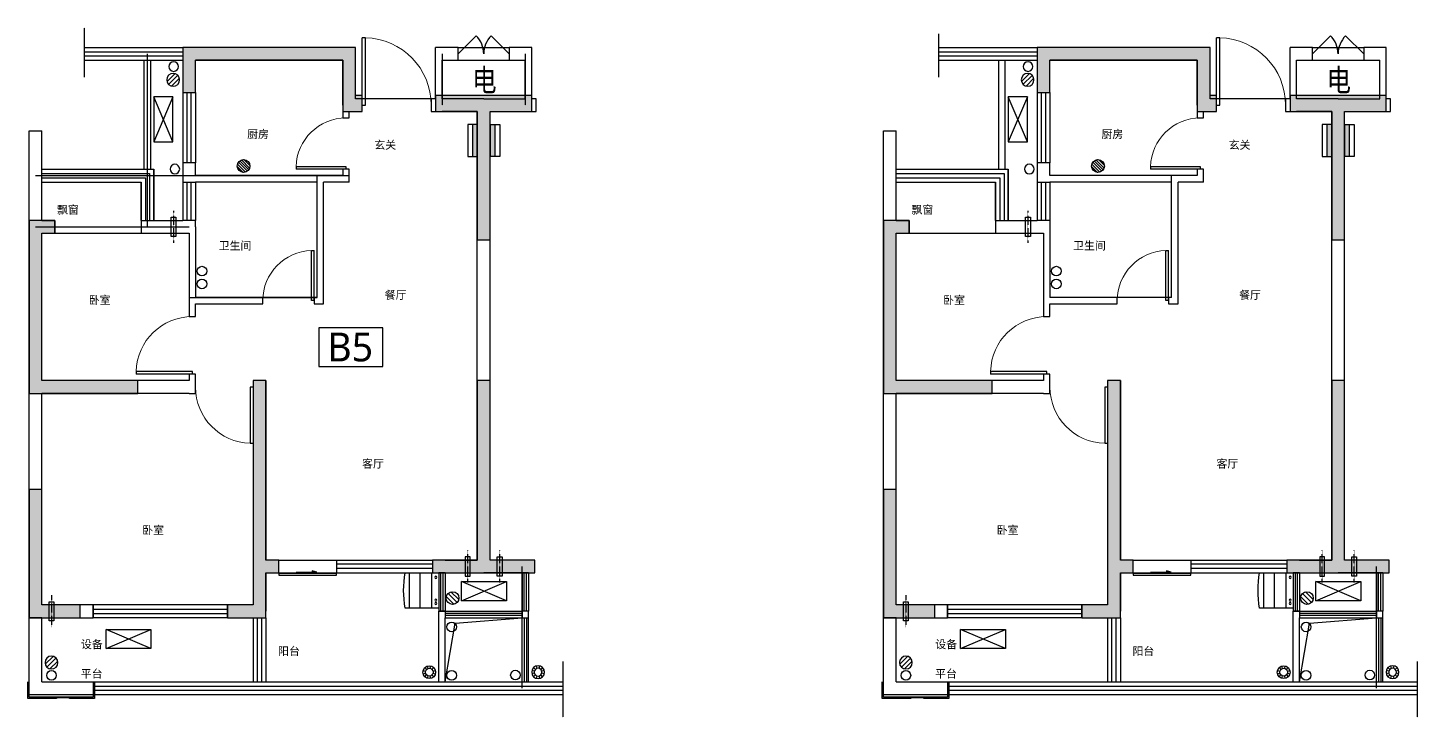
# Model space of a CAD drawing. Extents: x 3479 to 4537415, y 306 to 366510.
# Drawn here: x 4408867 to 4430567, y 270493 to 281253 of the extents above; entities that cross this region are included whole.
import ezdxf

# ---------------------------------------------------------------- set-up
doc = ezdxf.new("R2010")
doc.units = 0
doc.header["$LTSCALE"] = 10
doc.header["$MEASUREMENT"] = 0
for name, pattern in [('CONTINOUS', [0]), ('DASH', [0.35, 0.25, -0.1]), ('DOTE', [2.42, 2, -0.2, 0.02, -0.2])]:
    doc.linetypes.add(name, pattern=pattern)
doc.layers.get('Defpoints').update_dxf_attribs({"color": 49, "linetype": 'DASH'})
for name, color, linetype in [('2外包线', 46, 'Continuous'), ('A-OTHER', 136, 'Continuous'), ('COLUMN', 11, 'Continuous'), ('DECORATION_厨房管', 173, 'Continuous'), ('DECORATION_地漏', 202, 'Continuous'), ('DETAIL_栏杆', 42, 'Continuous'), ('DETAIL_立管', 143, 'Continuous'), ('DETAIL_配电柜', 150, 'Continuous'), ('DETAL_空调', 153, 'CONTINOUS'), ('DOTE', 18, 'DOTE'), ('LINE', 137, 'Continuous'), ('LVTRY', 6, 'Continuous'), ('P-TEXT', 15, 'Continuous'), ('P-WALL', 5, 'Continuous'), ('P-WINDOWS', 134, 'Continuous'), ('PUB_DIM', 3, 'Continuous'), ('PUB_HATCH', 8, 'Continuous'), ('PUB_TEXT', 7, 'Continuous'), ('PUB_户型编号', 20, 'Continuous'), ('WALL', 2, 'Continuous'), ('WINDOW', 143, 'Continuous'), ('WP_P_LG', 2, 'Continuous'), ('WP_Y_LG', 6, 'Continuous')]:
    doc.layers.add(name, color=color, linetype=linetype)
doc.styles.add('HZ', font='Tssdeng.shx', dxfattribs={"width": 0.7, "bigfont": 'tssdchn.shx'})
doc.styles.get("Standard").update_dxf_attribs({"font": 'gbenor.shx', "bigfont": 'gbcbig.shx'})
doc.styles.add('WRYH', font='')
doc.styles.add('功能名称', font='', dxfattribs={"width": 0.7})
doc.styles.get('WRYH').set_extended_font_data('Microsoft YaHei')
doc.styles.get('功能名称').set_extended_font_data('SimSun')

# ---------------------------------------------------------------- blocks, each defined once
blk = doc.blocks.new('A$C7A796BF3')
for p, q in [((200, 0), (200, -300)), ((900, 0), (200, 0)), ((200, 0), (900, -300)), ((900, 0), (200, -300)), ((900, -300), (900, 0)), ((200, -300), (900, -300))]:
    blk.add_line(p, q)
blk = doc.blocks.new('A$C0DF322C5')
at = {"layer": 'LVTRY'}
for p, q in [((526, 550), (0, 550)), ((0, 550), (0, 0)), ((114, 550), (114, 0)), ((296, 550), (296, 0)), ((464, 550), (464, 0)), ((0, 0), (526, 0))]:
    blk.add_line(p, q, dxfattribs=at)
for centre in [(47, 480), (47, 125), (47, 72)]:
    blk.add_circle(centre, 16.3, dxfattribs=at)
blk.add_arc((-1057, 275), 1607, 350.1486, 9.8514, dxfattribs=at)
blk = doc.blocks.new('空调-02')
at = {"layer": 'DETAL_空调', "linetype": 'DASH', "ltscale": 0.5}
blk.add_line((0, -400), (0, 100), dxfattribs=at)
at = {"layer": 'DETAL_空调'}
blk.add_lwpolyline([(-37.5, -300), (37.5, -300), (37.5, 0), (-37.5, 0)], close=True, dxfattribs=at)
blk = doc.blocks.new('$PS001_0')
for p, q in [((-0.48, -0.12), (0.12, 0.48)), ((-0.35, -0.35), (0.35, 0.35)), ((-0.12, -0.49), (0.49, 0.12))]:
    blk.add_line(p, q)
blk.add_circle((0, 0), 0.5)
at = {"style": 'HZ', "width": 0.7, "flags": 1}
for tag in ['UNIT', 'WHAT', 'SPEC']:
    blk.add_attdef(tag, (0, 0), '', height=0.001, dxfattribs=at)
blk = doc.blocks.new('$LIGUAN')
at = {"color": 0, "linetype": 'Continuous'}
blk.add_circle((0, 0), 0.5, dxfattribs=at)
at = {"color": 0, "flags": 1}
for tag in ['THICK', 'BG_D', 'BG_T']:
    blk.add_attdef(tag, (0, 0), '', height=0.0001, dxfattribs=at)
blk = doc.blocks.new('地漏-03')
at = {"layer": 'LVTRY'}
for p, q in [((-97, 26), (-58, 16)), ((-71, 71), (-42, 42)), ((-16, 58), (-26, 97)), ((16, 58), (26, 97)), ((42, 42), (71, 71)), ((58, 16), (97, 26)), ((-97, -26), (-58, -16)), ((-71, -71), (-42, -42)), ((-26, -97), (-16, -58)), ((26, -97), (16, -58)), ((42, -42), (71, -71)), ((58, -16), (97, -26))]:
    blk.add_line(p, q, dxfattribs=at)
for radius in [100, 60]:
    blk.add_circle((0, 0), radius, dxfattribs=at)
blk = doc.blocks.new('配电箱-01')
at = {"layer": 'DETAIL_配电柜'}
h = blk.add_hatch(color=256, dxfattribs=at)
h.dxf.hatch_style = 1
h.paths.add_polyline_path([(500, -150), (500, -75), (0, -75), (0, -150)])
for p, q in [((0, 0), (0, -150)), ((500, 0), (0, 0)), ((500, -150), (500, 0)), ((500, -75), (0, -75)), ((0, -150), (500, -150)), ((500, -150), (0, -150))]:
    blk.add_line(p, q, dxfattribs=at)
blk = doc.blocks.new('$DorLib2D$00000001')
for p, q in [((0.45, 0.975), (0.5, 0.975)), ((0.45, 0), (0.45, 0.975)), ((0.5, 0), (0.5, 0.975)), ((0.5, 0), (0.45, 0))]:
    blk.add_line(p, q)
at = {"lineweight": 13}
blk.add_arc((0.475, 0), 0.975, 91.4693, 180, dxfattribs=at)
blk = doc.blocks.new('$DorLib2D$00000116')
at = {"color": 0}
for p, q in [((-0.5, 0), (-0.146, 0.354)), ((0.5, 0), (0.146, 0.354))]:
    blk.add_line(p, q, dxfattribs=at)
for centre, start, end in [((-0.5, 0), 0, 45), ((0.5, 0), 135, 180)]:
    blk.add_arc(centre, 0.5, start, end, dxfattribs=at)
blk = doc.blocks.new('$WINLIB2D$00000001')
at = {"color": 0}
for points in [[(-0.5, 0.5), (-0.5, -0.5)], [(-0.5, 0.5), (0.5, 0.5)], [(0.5, -0.5), (0.5, 0.5)], [(0.5, 0.167), (-0.5, 0.167)], [(0.5, -0.167), (-0.5, -0.167)], [(-0.5, -0.5), (0.5, -0.5)]]:
    blk.add_lwpolyline(points, dxfattribs=at)
blk = doc.blocks.new('$TCHSYS$WIN2D')
for p, q in [((-0.5, 0.5), (0.5, 0.5)), ((-0.5, 0.5), (-0.5, -0.5)), ((0.5, 0.5), (0.5, -0.5)), ((0.5, 0.167), (-0.5, 0.167)), ((0.5, -0.167), (-0.5, -0.167)), ((-0.5, -0.5), (0.5, -0.5))]:
    blk.add_line(p, q)
blk = doc.blocks.new('$DorLib2D$00000129')
at = {"color": 0, "linetype": 'Continuous'}
for p, q in [((-0.5, 0.545), (-0.5, 0.687)), ((-0.5, 0.687), (0.5, 0.687)), ((0.5, 0.545), (-0.5, 0.545)), ((-0.5, 0.5), (-0.5, 0.545)), ((0.5, 0.687), (0.5, 0.545)), ((0.5, 0.5), (0.5, 0.545)), ((-0.2, 0.437), (0.158, 0.437)), ((0.08, 0.341), (0.08, 0.437)), ((0.158, 0.437), (0.08, 0.341))]:
    blk.add_line(p, q, dxfattribs=at)

msp = doc.modelspace()

# ---------------------------------------------------------------- hatches: boundary and pattern name
at = {"layer": 'PUB_HATCH'}
for points in [[(4413787.5, 280745.7), (4413787.5, 279945.7), (4414087.5, 279945.7), (4414087.5, 280195.7), (4413987.5, 280195.7), (4413987.5, 280945.7), (4411287.5, 280945.7), (4411287.5, 280245.7), (4411487.5, 280245.7), (4411487.5, 280745.7)], [(4427131, 280745.7), (4427131, 279945.7), (4427431, 279945.7), (4427431, 280195.7), (4427331, 280195.7), (4427331, 280945.7), (4424631, 280945.7), (4424631, 280245.7), (4424831, 280245.7), (4424831, 280745.7)], [(4416087.5, 279945.7), (4416737.5, 279945.7), (4416737.5, 280195.7), (4415237.5, 280195.7), (4415237.5, 279945.7), (4415887.5, 279945.7), (4415887.5, 277945.7), (4416087.5, 277945.7)], [(4429431, 279945.7), (4430081, 279945.7), (4430081, 280195.7), (4428581, 280195.7), (4428581, 279945.7), (4429231, 279945.7), (4429231, 277945.7), (4429431, 277945.7)], [(4409087.5, 278045.7), (4409287.5, 278045.7), (4409287.5, 278245.7), (4408887.5, 278245.7), (4408887.5, 275545.7), (4410587.5, 275545.7), (4410587.5, 275745.7), (4409087.5, 275745.7)], [(4422431, 278045.7), (4422631, 278045.7), (4422631, 278245.7), (4422231, 278245.7), (4422231, 275545.7), (4423931, 275545.7), (4423931, 275745.7), (4422431, 275745.7)], [(4412587.5, 272745.7), (4412787.5, 272745.7), (4412787.5, 272945.7), (4412587.5, 272945.7), (4412587.5, 275745.7), (4412387.5, 275745.7), (4412387.5, 272245.7), (4411987.5, 272245.7), (4411987.5, 272045.7), (4412587.5, 272045.7)], [(4416087.5, 272945.7), (4416087.5, 275745.7), (4415887.5, 275745.7), (4415887.5, 272945.7), (4415187.5, 272945.7), (4415187.5, 272745.7), (4416787.5, 272745.7), (4416787.5, 272945.7)], [(4425931, 272745.7), (4426131, 272745.7), (4426131, 272945.7), (4425931, 272945.7), (4425931, 275745.7), (4425731, 275745.7), (4425731, 272245.7), (4425331, 272245.7), (4425331, 272045.7), (4425931, 272045.7)], [(4429431, 272945.7), (4429431, 275745.7), (4429231, 275745.7), (4429231, 272945.7), (4428531, 272945.7), (4428531, 272745.7), (4430131, 272745.7), (4430131, 272945.7)], [(4409087.5, 274045.7), (4408887.5, 274045.7), (4408887.5, 272045.7), (4409687.5, 272045.7), (4409687.5, 272245.7), (4409087.5, 272245.7)], [(4422431, 274045.7), (4422231, 274045.7), (4422231, 272045.7), (4423031, 272045.7), (4423031, 272245.7), (4422431, 272245.7)]]:
    msp.add_hatch(color=256, dxfattribs=at).paths.add_polyline_path(points)

# ---------------------------------------------------------------- linework, layer by layer
at = {"color": 0}
for p, q in [((4409087.5, 272045.7), (4408887.5, 272045.7)), ((4422431, 272045.7), (4422231, 272045.7))]:
    msp.add_line(p, q, dxfattribs=at)
at = {"layer": '2外包线'}
for points in [[(4409907.5, 271045.7), (4409907.5, 270785.7), (4409517.5, 270785.7), (4409517.5, 270795.7), (4409317.5, 270795.7), (4409317.5, 270785.7), (4408867.5, 270785.7), (4408867.5, 271045.7)], [(4423251, 271045.7), (4423251, 270785.7), (4422861, 270785.7), (4422861, 270795.7), (4422661, 270795.7), (4422661, 270785.7), (4422211, 270785.7), (4422211, 271045.7)], [(4409887.5, 270845.7), (4409887.5, 270805.7), (4408887.5, 270805.7), (4408887.5, 270845.7)], [(4423231, 270845.7), (4423231, 270805.7), (4422231, 270805.7), (4422231, 270845.7)]]:
    msp.add_lwpolyline(points, dxfattribs=at)
at = {"layer": 'COLUMN'}
for p, q in [((4413987.5, 280945.7), (4411287.5, 280945.7)), ((4411287.5, 280945.7), (4411287.5, 280245.7)), ((4413987.5, 280195.7), (4413987.5, 280945.7)), ((4427331, 280945.7), (4424631, 280945.7)), ((4424631, 280945.7), (4424631, 280245.7)), ((4427331, 280195.7), (4427331, 280945.7)), ((4411487.5, 280245.7), (4411487.5, 280745.7)), ((4411487.5, 280745.7), (4413787.5, 280745.7)), ((4413787.5, 280745.7), (4413787.5, 279945.7)), ((4424831, 280245.7), (4424831, 280745.7)), ((4424831, 280745.7), (4427131, 280745.7)), ((4427131, 280745.7), (4427131, 279945.7)), ((4411287.5, 280245.7), (4411487.5, 280245.7)), ((4414087.5, 280195.7), (4413987.5, 280195.7)), ((4414087.5, 279945.7), (4414087.5, 280195.7)), ((4416737.5, 280195.7), (4415237.5, 280195.7)), ((4415237.5, 280195.7), (4415237.5, 279945.7)), ((4416737.5, 279945.7), (4416737.5, 280195.7)), ((4424631, 280245.7), (4424831, 280245.7)), ((4427431, 280195.7), (4427331, 280195.7)), ((4427431, 279945.7), (4427431, 280195.7)), ((4430081, 280195.7), (4428581, 280195.7)), ((4428581, 280195.7), (4428581, 279945.7)), ((4430081, 279945.7), (4430081, 280195.7)), ((4413787.5, 279945.7), (4414087.5, 279945.7)), ((4415237.5, 279945.7), (4415887.5, 279945.7)), ((4415887.5, 279945.7), (4415887.5, 277945.7)), ((4416087.5, 279945.7), (4416737.5, 279945.7)), ((4416087.5, 277945.7), (4416087.5, 279945.7)), ((4427131, 279945.7), (4427431, 279945.7)), ((4428581, 279945.7), (4429231, 279945.7)), ((4429231, 279945.7), (4429231, 277945.7)), ((4429431, 279945.7), (4430081, 279945.7)), ((4429431, 277945.7), (4429431, 279945.7)), ((4409287.5, 278245.7), (4408887.5, 278245.7)), ((4408887.5, 278245.7), (4408887.5, 275545.7)), ((4409287.5, 278045.7), (4409287.5, 278245.7)), ((4422631, 278245.7), (4422231, 278245.7)), ((4422231, 278245.7), (4422231, 275545.7)), ((4422631, 278045.7), (4422631, 278245.7)), ((4409087.5, 278045.7), (4409287.5, 278045.7)), ((4409087.5, 275745.7), (4409087.5, 278045.7)), ((4422431, 278045.7), (4422631, 278045.7)), ((4422431, 275745.7), (4422431, 278045.7)), ((4415887.5, 277945.7), (4416087.5, 277945.7)), ((4429231, 277945.7), (4429431, 277945.7)), ((4410587.5, 275745.7), (4409087.5, 275745.7)), ((4410587.5, 275545.7), (4410587.5, 275745.7)), ((4412587.5, 275745.7), (4412387.5, 275745.7)), ((4412387.5, 275745.7), (4412387.5, 272245.7)), ((4412587.5, 272945.7), (4412587.5, 275745.7)), ((4416087.5, 275745.7), (4415887.5, 275745.7)), ((4415887.5, 275745.7), (4415887.5, 272945.7)), ((4416087.5, 272945.7), (4416087.5, 275745.7)), ((4423931, 275745.7), (4422431, 275745.7)), ((4423931, 275545.7), (4423931, 275745.7)), ((4425931, 275745.7), (4425731, 275745.7)), ((4425731, 275745.7), (4425731, 272245.7)), ((4425931, 272945.7), (4425931, 275745.7)), ((4429431, 275745.7), (4429231, 275745.7)), ((4429231, 275745.7), (4429231, 272945.7)), ((4429431, 272945.7), (4429431, 275745.7)), ((4408887.5, 275545.7), (4410587.5, 275545.7)), ((4422231, 275545.7), (4423931, 275545.7)), ((4409087.5, 274045.7), (4408887.5, 274045.7)), ((4408887.5, 274045.7), (4408887.5, 272045.7)), ((4409087.5, 272245.7), (4409087.5, 274045.7)), ((4422431, 274045.7), (4422231, 274045.7)), ((4422231, 274045.7), (4422231, 272045.7)), ((4422431, 272245.7), (4422431, 274045.7)), ((4412787.5, 272945.7), (4412587.5, 272945.7)), ((4412787.5, 272745.7), (4412787.5, 272945.7)), ((4415887.5, 272945.7), (4415187.5, 272945.7)), ((4415187.5, 272945.7), (4415187.5, 272745.7)), ((4416787.5, 272945.7), (4416087.5, 272945.7)), ((4416787.5, 272745.7), (4416787.5, 272945.7)), ((4426131, 272945.7), (4425931, 272945.7)), ((4426131, 272745.7), (4426131, 272945.7)), ((4429231, 272945.7), (4428531, 272945.7)), ((4428531, 272945.7), (4428531, 272745.7)), ((4430131, 272945.7), (4429431, 272945.7)), ((4430131, 272745.7), (4430131, 272945.7)), ((4412587.5, 272745.7), (4412787.5, 272745.7)), ((4412587.5, 272045.7), (4412587.5, 272745.7)), ((4415187.5, 272745.7), (4416787.5, 272745.7)), ((4425931, 272745.7), (4426131, 272745.7)), ((4425931, 272045.7), (4425931, 272745.7)), ((4428531, 272745.7), (4430131, 272745.7)), ((4409687.5, 272245.7), (4409087.5, 272245.7)), ((4409687.5, 272045.7), (4409687.5, 272245.7)), ((4412387.5, 272245.7), (4411987.5, 272245.7)), ((4411987.5, 272245.7), (4411987.5, 272045.7)), ((4423031, 272245.7), (4422431, 272245.7)), ((4423031, 272045.7), (4423031, 272245.7)), ((4425731, 272245.7), (4425331, 272245.7)), ((4425331, 272245.7), (4425331, 272045.7)), ((4408887.5, 272045.7), (4409687.5, 272045.7)), ((4411987.5, 272045.7), (4412587.5, 272045.7)), ((4422231, 272045.7), (4423031, 272045.7)), ((4425331, 272045.7), (4425931, 272045.7))]:
    msp.add_line(p, q, dxfattribs=at)
at = {"layer": 'DECORATION_地漏'}
for p, q in [((4412231.2, 278995.9), (4412137.7, 279089.5)), ((4412268.8, 279000.8), (4412142.5, 279127.1)), ((4412296.8, 279015.2), (4412157, 279155)), ((4412318, 279036.4), (4412178.2, 279176.2)), ((4412332.5, 279064.4), (4412206.2, 279190.7)), ((4412337.3, 279102), (4412243.8, 279195.5)), ((4425574.7, 278995.9), (4425481.2, 279089.5)), ((4425612.3, 279000.8), (4425486, 279127.1)), ((4425640.3, 279015.2), (4425500.5, 279155)), ((4425661.5, 279036.4), (4425521.7, 279176.2)), ((4425676, 279064.4), (4425549.7, 279190.7)), ((4425680.8, 279102), (4425587.3, 279195.5))]:
    msp.add_line(p, q, dxfattribs=at)
for centre in [(4412237.5, 279095.7), (4425581, 279095.7)]:
    msp.add_circle(centre, 100, dxfattribs=at)
at = {"layer": 'Defpoints'}
for p, q in [((4409752.9, 280483.8), (4409752.9, 281253.1)), ((4423096.4, 280483.8), (4423096.4, 281157.6)), ((4417223.3, 271360.1), (4417223.3, 270493)), ((4430566.8, 271360.1), (4430566.8, 270493))]:
    msp.add_line(p, q, dxfattribs=at)
at = {"layer": 'DETAIL_栏杆'}
for p, q in [((4409752.9, 280875.7), (4411287.5, 280875.7)), ((4409752.9, 280815.7), (4411287.5, 280815.7)), ((4423096.4, 280875.7), (4424631, 280875.7)), ((4423096.4, 280815.7), (4424631, 280815.7)), ((4416620.8, 272045.7), (4416620.8, 271045.7)), ((4416654.2, 272045.7), (4416654.2, 271045.7)), ((4429964.3, 272045.7), (4429964.3, 271045.7)), ((4429997.7, 272045.7), (4429997.7, 271045.7)), ((4409887.5, 270975.7), (4417223.3, 270975.7)), ((4409887.5, 270915.7), (4417223.3, 270915.7)), ((4423231, 270975.7), (4430566.8, 270975.7)), ((4423231, 270915.7), (4430566.8, 270915.7))]:
    msp.add_line(p, q, dxfattribs=at)
at = {"layer": 'DOTE'}
for p, q in [((4410737.5, 278145.7), (4410737.5, 280845.7)), ((4415337.5, 280845.7), (4415337.5, 280045.7)), ((4416637.5, 280845.7), (4416637.5, 280045.7)), ((4408987.5, 278945.7), (4413887.5, 278945.7)), ((4413387.5, 277045.7), (4413387.5, 278945.7)), ((4426731, 277045.7), (4426731, 278945.7)), ((4408987.5, 278145.7), (4411387.5, 278145.7)), ((4411387.5, 277045.7), (4413387.5, 277045.7)), ((4416587.5, 270945.7), (4416587.5, 272845.7)), ((4429931, 270945.7), (4429931, 272845.7))]:
    msp.add_line(p, q, dxfattribs=at)
at = {"layer": 'LINE'}
for p, q in [((4409752.9, 280945.7), (4411287.5, 280945.7)), ((4423096.4, 280945.7), (4424631, 280945.7)), ((4409752.9, 280745.7), (4411287.5, 280745.7)), ((4410687.5, 279045.7), (4410687.5, 280745.7)), ((4410787.5, 279045.7), (4410787.5, 280745.7)), ((4423096.4, 280745.7), (4424631, 280745.7)), ((4424031, 279045.7), (4424031, 280745.7)), ((4424131, 279045.7), (4424131, 280745.7)), ((4409287.5, 278045.7), (4410537.5, 278045.7)), ((4409287.5, 278045.7), (4410637.5, 278045.7)), ((4422631, 278045.7), (4423981, 278045.7)), ((4416587.5, 271045.7), (4416587.5, 272045.7)), ((4416687.5, 271045.7), (4416687.5, 272045.7)), ((4429931, 271045.7), (4429931, 272045.7)), ((4430031, 271045.7), (4430031, 272045.7)), ((4409887.5, 271045.7), (4417223.3, 271045.7)), ((4423231, 271045.7), (4430566.8, 271045.7)), ((4409887.5, 270845.7), (4417223.3, 270845.7)), ((4423231, 270845.7), (4430566.8, 270845.7))]:
    msp.add_line(p, q, dxfattribs=at)
at = {"layer": 'P-WALL'}
for p, q in [((4427331, 280945.7), (4424631, 280945.7)), ((4424631, 280945.7), (4424631, 280245.7)), ((4427331, 280145.7), (4427331, 280945.7)), ((4428581, 280145.7), (4428581, 280945.7)), ((4428931, 280945.7), (4428581, 280945.7)), ((4428931, 280745.7), (4428931, 280945.7)), ((4430081, 280945.7), (4429731, 280945.7)), ((4429731, 280945.7), (4429731, 280745.7)), ((4430081, 280145.7), (4430081, 280945.7)), ((4427131, 280745.7), (4424831, 280745.7)), ((4424831, 280245.7), (4424831, 280745.7)), ((4427131, 280045.7), (4427131, 280745.7)), ((4428681, 280145.7), (4428681, 280745.7)), ((4428681, 280745.7), (4428931, 280745.7)), ((4429731, 280745.7), (4429981, 280745.7)), ((4429981, 280145.7), (4429981, 280745.7)), ((4424631, 280245.7), (4424831, 280245.7)), ((4427431, 280145.7), (4427331, 280145.7)), ((4427431, 279945.7), (4427431, 280145.7)), ((4428581, 280145.7), (4428511, 280145.7)), ((4428511, 280145.7), (4428511, 279945.7)), ((4429331, 280145.7), (4428681, 280145.7)), ((4429331, 280145.7), (4429981, 280145.7)), ((4430151, 280145.7), (4430081, 280145.7)), ((4430151, 279945.7), (4430151, 280145.7)), ((4427131, 280045.7), (4427131, 279845.7)), ((4427231, 279845.7), (4427231, 279945.7)), ((4427231, 279945.7), (4427431, 279945.7)), ((4428511, 279945.7), (4428681, 279945.7)), ((4429231, 279945.7), (4428681, 279945.7)), ((4429231, 272945.7), (4429231, 279945.7)), ((4429431, 279945.7), (4429981, 279945.7)), ((4429431, 272945.7), (4429431, 279945.7)), ((4429981, 279945.7), (4430151, 279945.7)), ((4427131, 279845.7), (4427231, 279845.7)), ((4422231, 278945.7), (4422231, 279645.7)), ((4422231, 279645.7), (4422431, 279645.7)), ((4422431, 279045.7), (4422431, 279645.7)), ((4424831, 279145.7), (4424631, 279145.7)), ((4424631, 279145.7), (4424631, 278945.7)), ((4424831, 278945.7), (4424831, 279145.7)), ((4422231, 278145.7), (4422231, 278945.7)), ((4422431, 279045.7), (4424181, 279045.7)), ((4422431, 278245.7), (4422431, 278845.7)), ((4422431, 278845.7), (4423981, 278845.7)), ((4423981, 278245.7), (4423981, 278845.7)), ((4424181, 278245.7), (4424181, 279045.7)), ((4424631, 278945.7), (4424631, 278845.7)), ((4424631, 278845.7), (4424831, 278845.7)), ((4426731, 278945.7), (4424831, 278945.7)), ((4426731, 278845.7), (4424831, 278845.7)), ((4427131, 278945.7), (4426731, 278945.7)), ((4426731, 277045.7), (4426731, 278845.7)), ((4427231, 278845.7), (4426831, 278845.7)), ((4426831, 276945.7), (4426831, 278845.7)), ((4427231, 279045.7), (4427131, 279045.7)), ((4427131, 279045.7), (4427131, 278945.7)), ((4427231, 278845.7), (4427231, 279045.7)), ((4422431, 278245.7), (4422631, 278245.7)), ((4422631, 278245.7), (4422631, 278045.7)), ((4423981, 278245.7), (4423981, 278245.7)), ((4423981, 278245.7), (4423981, 278045.7)), ((4424181, 278245.7), (4424631, 278245.7)), ((4424831, 278245.7), (4424631, 278245.7)), ((4424831, 278245.7), (4424831, 277045.7)), ((4422231, 275645.7), (4422231, 278145.7)), ((4422431, 275745.7), (4422431, 278045.7)), ((4422431, 278045.7), (4422631, 278045.7)), ((4423981, 278045.7), (4424081, 278045.7)), ((4424081, 278045.7), (4424731, 278045.7)), ((4424731, 278045.7), (4424731, 277045.7)), ((4424731, 277045.7), (4424731, 276745.7)), ((4425881, 277045.7), (4424831, 277045.7)), ((4424831, 276745.7), (4424831, 276945.7)), ((4424831, 276945.7), (4425881, 276945.7)), ((4425881, 276945.7), (4425881, 277045.7)), ((4426731, 277045.7), (4426681, 277045.7)), ((4426681, 277045.7), (4426681, 276945.7)), ((4426681, 276945.7), (4426831, 276945.7)), ((4424731, 276745.7), (4424831, 276745.7)), ((4424831, 275845.7), (4424731, 275845.7)), ((4424731, 275845.7), (4424731, 275745.7)), ((4424831, 275745.7), (4424831, 275845.7)), ((4422231, 272145.7), (4422231, 275645.7)), ((4424731, 275745.7), (4422431, 275745.7)), ((4424831, 275545.7), (4424831, 275745.7)), ((4425931, 275745.7), (4425731, 275745.7)), ((4425731, 275745.7), (4425731, 275545.7)), ((4425931, 275745.7), (4425931, 272945.7)), ((4424731, 275545.7), (4422431, 275545.7)), ((4422431, 272245.7), (4422431, 275545.7)), ((4424731, 275545.7), (4424831, 275545.7)), ((4425731, 275545.7), (4425731, 272845.7)), ((4425731, 272845.7), (4425731, 272245.7)), ((4426131, 272945.7), (4425931, 272945.7)), ((4426131, 272745.7), (4426131, 272945.7)), ((4428731, 272945.7), (4428531, 272945.7)), ((4428531, 272945.7), (4428531, 272745.7)), ((4428731, 272945.7), (4429231, 272945.7)), ((4429931, 272945.7), (4429431, 272945.7)), ((4430131, 272945.7), (4429931, 272945.7)), ((4430131, 272745.7), (4430131, 272945.7)), ((4425931, 272745.7), (4425931, 272145.7)), ((4425931, 272745.7), (4426131, 272745.7)), ((4428531, 272745.7), (4428631, 272745.7)), ((4428731, 272745.7), (4428631, 272745.7)), ((4428731, 272745.7), (4429331, 272745.7)), ((4429931, 272745.7), (4429331, 272745.7)), ((4430031, 272745.7), (4429931, 272745.7)), ((4430031, 272745.7), (4430131, 272745.7)), ((4422231, 270845.7), (4422231, 272145.7)), ((4423231, 272245.7), (4422431, 272245.7)), ((4423231, 272045.7), (4423231, 272245.7)), ((4425731, 272245.7), (4425331, 272245.7)), ((4425331, 272245.7), (4425331, 272045.7)), ((4425931, 272045.7), (4425931, 272145.7)), ((4428631, 271045.7), (4428631, 272145.7)), ((4428731, 272145.7), (4428631, 272145.7)), ((4428731, 272145.7), (4428731, 272045.7)), ((4429931, 272145.7), (4429931, 272045.7)), ((4430031, 272145.7), (4429931, 272145.7)), ((4430031, 272045.7), (4430031, 272145.7)), ((4422431, 272045.7), (4423231, 272045.7)), ((4422431, 271045.7), (4422431, 272045.7)), ((4425331, 272045.7), (4425731, 272045.7)), ((4425731, 272045.7), (4425931, 272045.7)), ((4428731, 271045.7), (4428731, 272045.7)), ((4429931, 272045.7), (4429931, 272045.7)), ((4429931, 272045.7), (4430031, 272045.7)), ((4422431, 271045.7), (4423231, 271045.7)), ((4423231, 271045.7), (4423231, 270845.7)), ((4425731, 271045.7), (4425931, 271045.7)), ((4428631, 271045.7), (4428731, 271045.7)), ((4422231, 270845.7), (4423231, 270845.7))]:
    msp.add_line(p, q, dxfattribs=at)
at = {"layer": 'P-WINDOWS', "ltscale": 2}
for p, q in [((4422431, 278845.7), (4422431, 279045.7)), ((4423981, 278245.7), (4424181, 278245.7)), ((4426131, 272945.7), (4427031, 272945.7)), ((4426131, 272745.7), (4427031, 272745.7))]:
    msp.add_line(p, q, dxfattribs=at)
for points in [[(4422431, 279045.7), (4424181, 279045.7), (4424181, 278245.7)], [(4422431, 278979.1), (4424114.3, 278979.1), (4424114.3, 278245.7)], [(4422431, 278912.4), (4424047.7, 278912.4), (4424047.7, 278245.7)], [(4422431, 278845.7), (4423981, 278845.7), (4423981, 278245.7)]]:
    msp.add_lwpolyline(points, dxfattribs=at)
at = {"layer": 'PUB_DIM'}
for points in [[(4415387.5, 271045.7), (4415541.2, 271962.9), (4416587.5, 272045.7)], [(4428731, 271045.7), (4428884.7, 271962.9), (4429931, 272045.7)]]:
    msp.add_lwpolyline(points, dxfattribs=at)
at = {"layer": 'PUB_户型编号'}
msp.add_lwpolyline([(4413413.8, 276567.7), (4413413.8, 275967.7), (4414413.8, 275967.7), (4414413.8, 276567.7)], close=True, dxfattribs=at)
at = {"layer": 'WALL'}
for p, q in [((4413987.5, 280945.7), (4411287.5, 280945.7)), ((4411287.5, 280945.7), (4411287.5, 280245.7)), ((4413987.5, 280145.7), (4413987.5, 280945.7)), ((4415237.5, 280145.7), (4415237.5, 280945.7)), ((4415587.5, 280945.7), (4415237.5, 280945.7)), ((4415587.5, 280745.7), (4415587.5, 280945.7)), ((4416737.5, 280945.7), (4416387.5, 280945.7)), ((4416387.5, 280945.7), (4416387.5, 280745.7)), ((4416737.5, 280145.7), (4416737.5, 280945.7)), ((4413787.5, 280745.7), (4411487.5, 280745.7)), ((4411487.5, 280245.7), (4411487.5, 280745.7)), ((4413787.5, 280045.7), (4413787.5, 280745.7)), ((4415337.5, 280145.7), (4415337.5, 280745.7)), ((4415337.5, 280745.7), (4415587.5, 280745.7)), ((4416387.5, 280745.7), (4416637.5, 280745.7)), ((4416637.5, 280145.7), (4416637.5, 280745.7)), ((4411287.5, 280245.7), (4411487.5, 280245.7)), ((4414087.5, 280145.7), (4413987.5, 280145.7)), ((4414087.5, 279945.7), (4414087.5, 280145.7)), ((4415237.5, 280145.7), (4415167.5, 280145.7)), ((4415167.5, 280145.7), (4415167.5, 279945.7)), ((4415987.5, 280145.7), (4415337.5, 280145.7)), ((4415987.5, 280145.7), (4416637.5, 280145.7)), ((4416807.5, 280145.7), (4416737.5, 280145.7)), ((4416807.5, 279945.7), (4416807.5, 280145.7)), ((4413787.5, 280045.7), (4413787.5, 279845.7)), ((4413887.5, 279845.7), (4413887.5, 279945.7)), ((4413887.5, 279945.7), (4414087.5, 279945.7)), ((4415167.5, 279945.7), (4415337.5, 279945.7)), ((4415887.5, 279945.7), (4415337.5, 279945.7)), ((4415887.5, 272945.7), (4415887.5, 279945.7)), ((4416087.5, 279945.7), (4416637.5, 279945.7)), ((4416087.5, 272945.7), (4416087.5, 279945.7)), ((4416637.5, 279945.7), (4416807.5, 279945.7)), ((4413787.5, 279845.7), (4413887.5, 279845.7)), ((4408887.5, 278945.7), (4408887.5, 279645.7)), ((4408887.5, 279645.7), (4409087.5, 279645.7)), ((4409087.5, 279045.7), (4409087.5, 279645.7)), ((4411487.5, 279145.7), (4411287.5, 279145.7)), ((4411287.5, 279145.7), (4411287.5, 278945.7)), ((4411487.5, 278945.7), (4411487.5, 279145.7)), ((4408887.5, 278145.7), (4408887.5, 278945.7)), ((4409087.5, 279045.7), (4410837.5, 279045.7)), ((4409087.5, 278245.7), (4409087.5, 278845.7)), ((4409087.5, 278845.7), (4410637.5, 278845.7)), ((4410637.5, 278245.7), (4410637.5, 278845.7)), ((4410837.5, 278245.7), (4410837.5, 279045.7)), ((4411287.5, 278945.7), (4411287.5, 278845.7)), ((4411287.5, 278845.7), (4411487.5, 278845.7)), ((4413387.5, 278945.7), (4411487.5, 278945.7)), ((4413387.5, 278845.7), (4411487.5, 278845.7)), ((4413787.5, 278945.7), (4413387.5, 278945.7)), ((4413387.5, 277045.7), (4413387.5, 278845.7)), ((4413887.5, 278845.7), (4413487.5, 278845.7)), ((4413487.5, 276945.7), (4413487.5, 278845.7)), ((4413887.5, 279045.7), (4413787.5, 279045.7)), ((4413787.5, 279045.7), (4413787.5, 278945.7)), ((4413887.5, 278845.7), (4413887.5, 279045.7)), ((4409087.5, 278245.7), (4409287.5, 278245.7)), ((4409287.5, 278245.7), (4409287.5, 278045.7)), ((4410637.5, 278245.7), (4410637.5, 278245.7)), ((4410637.5, 278245.7), (4410637.5, 278045.7)), ((4410837.5, 278245.7), (4411287.5, 278245.7)), ((4411487.5, 278245.7), (4411287.5, 278245.7)), ((4411487.5, 278145.7), (4411487.5, 278245.7)), ((4408887.5, 275645.7), (4408887.5, 278145.7)), ((4409087.5, 275745.7), (4409087.5, 278045.7)), ((4409087.5, 278045.7), (4409287.5, 278045.7)), ((4410637.5, 278045.7), (4410737.5, 278045.7)), ((4410737.5, 278045.7), (4411387.5, 278045.7)), ((4411387.5, 278045.7), (4411387.5, 277045.7)), ((4411487.5, 278145.7), (4411487.5, 277045.7)), ((4411387.5, 277045.7), (4411387.5, 276745.7)), ((4412537.5, 277045.7), (4411487.5, 277045.7)), ((4411487.5, 276745.7), (4411487.5, 276945.7)), ((4411487.5, 276945.7), (4412537.5, 276945.7)), ((4412537.5, 276945.7), (4412537.5, 277045.7)), ((4413387.5, 277045.7), (4413337.5, 277045.7)), ((4413337.5, 277045.7), (4413337.5, 276945.7)), ((4413337.5, 276945.7), (4413487.5, 276945.7)), ((4411387.5, 276745.7), (4411487.5, 276745.7)), ((4411487.5, 275845.7), (4411387.5, 275845.7)), ((4411387.5, 275845.7), (4411387.5, 275745.7)), ((4411487.5, 275745.7), (4411487.5, 275845.7)), ((4408887.5, 272145.7), (4408887.5, 275645.7)), ((4411387.5, 275745.7), (4409087.5, 275745.7)), ((4411487.5, 275545.7), (4411487.5, 275745.7)), ((4412587.5, 275745.7), (4412387.5, 275745.7)), ((4412387.5, 275745.7), (4412387.5, 275545.7)), ((4412587.5, 275745.7), (4412587.5, 272945.7)), ((4411387.5, 275545.7), (4409087.5, 275545.7)), ((4409087.5, 272245.7), (4409087.5, 275545.7)), ((4411387.5, 275545.7), (4411487.5, 275545.7)), ((4412387.5, 275545.7), (4412387.5, 272845.7)), ((4412387.5, 272845.7), (4412387.5, 272245.7)), ((4412787.5, 272945.7), (4412587.5, 272945.7)), ((4412787.5, 272745.7), (4412787.5, 272945.7)), ((4415387.5, 272945.7), (4415187.5, 272945.7)), ((4415187.5, 272945.7), (4415187.5, 272745.7)), ((4415387.5, 272945.7), (4415887.5, 272945.7)), ((4416587.5, 272945.7), (4416087.5, 272945.7)), ((4416787.5, 272945.7), (4416587.5, 272945.7)), ((4416787.5, 272745.7), (4416787.5, 272945.7)), ((4412587.5, 272745.7), (4412587.5, 272145.7)), ((4412587.5, 272745.7), (4412787.5, 272745.7)), ((4415187.5, 272745.7), (4415287.5, 272745.7)), ((4415387.5, 272745.7), (4415287.5, 272745.7)), ((4415387.5, 272745.7), (4415987.5, 272745.7)), ((4416587.5, 272745.7), (4415987.5, 272745.7)), ((4416687.5, 272745.7), (4416587.5, 272745.7)), ((4416687.5, 272745.7), (4416787.5, 272745.7)), ((4408887.5, 270845.7), (4408887.5, 272145.7)), ((4409887.5, 272245.7), (4409087.5, 272245.7)), ((4409887.5, 272045.7), (4409887.5, 272245.7)), ((4412387.5, 272245.7), (4411987.5, 272245.7)), ((4411987.5, 272245.7), (4411987.5, 272045.7)), ((4412587.5, 272045.7), (4412587.5, 272145.7)), ((4415287.5, 271045.7), (4415287.5, 272145.7)), ((4415387.5, 272145.7), (4415287.5, 272145.7)), ((4415387.5, 272145.7), (4415387.5, 272045.7)), ((4416587.5, 272145.7), (4416587.5, 272045.7)), ((4416687.5, 272145.7), (4416587.5, 272145.7)), ((4416687.5, 272045.7), (4416687.5, 272145.7)), ((4409087.5, 272045.7), (4409887.5, 272045.7)), ((4409087.5, 271045.7), (4409087.5, 272045.7)), ((4411987.5, 272045.7), (4412387.5, 272045.7)), ((4412387.5, 272045.7), (4412587.5, 272045.7)), ((4415387.5, 271045.7), (4415387.5, 272045.7)), ((4416587.5, 272045.7), (4416587.5, 272045.7)), ((4416587.5, 272045.7), (4416687.5, 272045.7)), ((4409087.5, 271045.7), (4409887.5, 271045.7)), ((4409887.5, 271045.7), (4409887.5, 270845.7)), ((4412387.5, 271045.7), (4412587.5, 271045.7)), ((4415287.5, 271045.7), (4415387.5, 271045.7)), ((4408887.5, 270845.7), (4409887.5, 270845.7))]:
    msp.add_line(p, q, dxfattribs=at)
at = {"layer": 'WINDOW'}
for p, q in [((4415587.5, 280945.7), (4416387.5, 280945.7)), ((4428931, 280945.7), (4429731, 280945.7)), ((4415587.5, 280745.7), (4416387.5, 280745.7)), ((4428931, 280745.7), (4429731, 280745.7)), ((4415167.5, 280145.7), (4414087.5, 280145.7)), ((4428511, 280145.7), (4427431, 280145.7)), ((4409087.5, 278845.7), (4409087.5, 279045.7)), ((4410637.5, 278245.7), (4410837.5, 278245.7)), ((4413337.5, 277045.7), (4412537.5, 277045.7)), ((4426681, 277045.7), (4425881, 277045.7)), ((4412787.5, 272945.7), (4413687.5, 272945.7)), ((4412787.5, 272745.7), (4413687.5, 272745.7))]:
    msp.add_line(p, q, dxfattribs=at)
for points in [[(4409087.5, 279045.7), (4410837.5, 279045.7), (4410837.5, 278245.7)], [(4409087.5, 278979.1), (4410770.8, 278979.1), (4410770.8, 278245.7)], [(4409087.5, 278912.4), (4410704.2, 278912.4), (4410704.2, 278245.7)], [(4409087.5, 278845.7), (4410637.5, 278845.7), (4410637.5, 278245.7)]]:
    msp.add_lwpolyline(points, dxfattribs=at)

# ---------------------------------------------------------------- block references
at = {"layer": 'A-OTHER', "extrusion": (0, 0, -1), "xscale": -1, "zscale": -1, "rotation": 90.00000000707026}
for p in [(-4411135.1, 280375.1), (-4424478.6, 280375.1)]:
    msp.add_blockref('A$C7A796BF3', p, dxfattribs=at)
at = {"layer": 'A-OTHER', "extrusion": (0, 0, -1), "zscale": -1, "rotation": 180}
for p in [(-4415442.1, 272311.1), (-4428785.6, 272311.1), (-4409891.1, 271564.1), (-4423234.6, 271564.1)]:
    msp.add_blockref('A$C7A796BF3', p, dxfattribs=at)
at = {"layer": 'DECORATION_厨房管', "xscale": -150, "yscale": 150, "zscale": 150}
for p in [(4411165.1, 279048.2, 0), (4424508.6, 279048.2, 0)]:
    msp.add_blockref('$LIGUAN', p, dxfattribs=at)
at = {"layer": 'DECORATION_地漏', "yscale": 200, "zscale": 200}
for p, xscale, rotation in [((4411138, 280441), -200, 90), ((4424481.5, 280441), -200, 90), ((4415500.9, 272352.2), 200, 270), ((4428844.4, 272352.2), 200, 270), ((4409237.5, 271345.7, 0), -200, 90), ((4422581, 271345.7, 0), -200, 90)]:
    msp.add_blockref('$PS001_0', p, dxfattribs=dict(at, xscale=xscale, rotation=rotation))
at = {"layer": 'DECORATION_地漏'}
for p in [(4415137.5, 271195.7), (4428481, 271195.7)]:
    msp.add_blockref('地漏-03', p, dxfattribs=at)
at = {"layer": 'DECORATION_地漏', "xscale": -1}
for p in [(4416837.5, 271195.7), (4430181, 271195.7)]:
    msp.add_blockref('地漏-03', p, dxfattribs=at)
at = {"layer": 'DETAIL_立管', "xscale": 150, "yscale": 150, "zscale": 150}
for p in [(4409237.5, 271145.7), (4415487.5, 271145.7), (4416483.5, 271150.2, 0), (4422581, 271145.7), (4428831, 271145.7), (4429827, 271150.2, 0)]:
    msp.add_blockref('$LIGUAN', p, dxfattribs=at)
at = {"layer": 'DETAIL_配电柜', "rotation": 89.99999996423551}
for p in [(4415737.5, 279245.7), (4429081, 279245.7)]:
    msp.add_blockref('配电箱-01', p, dxfattribs=at)
at = {"layer": 'DETAIL_配电柜', "xscale": -1, "rotation": 270.0000000357645}
for p in [(4416237.5, 279245.7), (4429581, 279245.7)]:
    msp.add_blockref('配电箱-01', p, dxfattribs=at)
at = {"layer": 'DETAL_空调', "xscale": -1, "rotation": 180}
for p in [(4411144.5, 277995.7, 0), (4424488, 277995.7, 0), (4409237.5, 271995.7, 0), (4422581, 271995.7, 0)]:
    msp.add_blockref('空调-02', p, dxfattribs=at)
at = {"layer": 'DETAL_空调'}
for p in [(4415737.5, 272995.7), (4429081, 272995.7)]:
    msp.add_blockref('空调-02', p, dxfattribs=at)
at = {"layer": 'DETAL_空调', "xscale": -1}
for p in [(4416237.5, 272995.7), (4429581, 272995.7)]:
    msp.add_blockref('空调-02', p, dxfattribs=at)
at = {"layer": 'LVTRY', "xscale": -1, "rotation": 359.9999761818962}
for p in [(4415287.5, 272195.7), (4428631, 272195.7)]:
    msp.add_blockref('A$C0DF322C5', p, dxfattribs=at)
at = {"layer": 'P-WINDOWS', "ltscale": 2}
for name, p, xscale, yscale, zscale, rotation in [('$WINLIB2D$00000001', (4424731, 279695.7), 1100, -200, 1100, 270), ('$WINLIB2D$00000001', (4424731, 278545.7), 600, -200, 600, 270), ('$WINLIB2D$00000001', (4428681, 272445.7), -600, -100, -600, 90), ('$WINLIB2D$00000001', (4429981, 272445.7), -600, 100, -600, 90), ('$WINLIB2D$00000001', (4429331, 272095.7), -1199.999999991822, -100, -1199.999999991822, 180), ('$TCHSYS$WIN2D', (4425831, 271545.7), 1000.000000145403, -200, 1000.000000145403, 270)]:
    msp.add_blockref(name, p, dxfattribs=dict(at, xscale=xscale, yscale=yscale, zscale=zscale, rotation=rotation))
for name, p, xscale, yscale, zscale in [('$DorLib2D$00000129', (4426581, 272845.7), 900, -200, 900), ('$TCHSYS$WIN2D', (4427781, 272845.7), 1500.000000135042, 200, 1500.000000135042), ('$WINLIB2D$00000001', (4424281, 272145.7), -2100, -200, -2100)]:
    msp.add_blockref(name, p, dxfattribs=dict(at, xscale=xscale, yscale=yscale, zscale=zscale))
at = {"layer": 'WINDOW'}
for name, p, xscale, yscale, zscale, rotation in [('$DorLib2D$00000001', (4414627.5, 280045.7), 1080, -1080, 1080, 180), ('$DorLib2D$00000001', (4427971, 280045.7), 1080, -1080, 1080, 180), ('$WINLIB2D$00000001', (4411387.5, 279695.7), 1100, -200, 1100, 270), ('$DorLib2D$00000001', (4413837.5, 279445.7), -800, 800, -800, 90), ('$DorLib2D$00000001', (4427181, 279445.7), -800, 800, -800, 90), ('$WINLIB2D$00000001', (4411387.5, 278545.7), 600, -200, 600, 270), ('$DorLib2D$00000001', (4412937.5, 276995.7), -800, -800, -800, 180), ('$DorLib2D$00000001', (4426281, 276995.7), -800, -800, -800, 180), ('$DorLib2D$00000001', (4411437.5, 276295.7), 900, -900, 900, 270), ('$DorLib2D$00000001', (4424781, 276295.7), 900, -900, 900, 270), ('$DorLib2D$00000001', (4411937.5, 275645.7), -900, 900, -900, 180), ('$DorLib2D$00000001', (4425281, 275645.7), -900, 900, -900, 180), ('$WINLIB2D$00000001', (4415337.5, 272445.7), -600, -100, -600, 90), ('$WINLIB2D$00000001', (4416637.5, 272445.7), -600, 100, -600, 90), ('$WINLIB2D$00000001', (4415987.5, 272095.7), -1199.999999991822, -100, -1199.999999991822, 180), ('$TCHSYS$WIN2D', (4412487.5, 271545.7), 1000.000000145403, -200, 1000.000000145403, 270)]:
    msp.add_blockref(name, p, dxfattribs=dict(at, xscale=xscale, yscale=yscale, zscale=zscale, rotation=rotation))
for name, p, xscale, yscale, zscale in [('$DorLib2D$00000116', (4415987.5, 280845.7), 800, 800, 800), ('$DorLib2D$00000116', (4429331, 280845.7), 800, 800, 800), ('$DorLib2D$00000129', (4413237.5, 272845.7), 900, -200, 900), ('$TCHSYS$WIN2D', (4414437.5, 272845.7), 1500.000000135042, 200, 1500.000000135042), ('$WINLIB2D$00000001', (4410937.5, 272145.7), -2100, -200, -2100)]:
    msp.add_blockref(name, p, dxfattribs=dict(at, xscale=xscale, yscale=yscale, zscale=zscale))
at = {"layer": 'WP_P_LG', "xscale": 150, "yscale": 150, "zscale": 150, "rotation": 180}
for p in [(4411587.5, 277455.7, 0), (4411587.5, 277255.7, 0), (4424931, 277455.7, 0), (4424931, 277255.7, 0)]:
    msp.add_blockref('$LIGUAN', p, dxfattribs=at)
at = {"layer": 'WP_Y_LG', "yscale": 150, "zscale": 150}
for p, xscale in [((4411145.1, 280648.2, 0), -150), ((4424488.6, 280648.2, 0), -150), ((4415488.3, 271902, 0), 150), ((4428831.8, 271902, 0), 150)]:
    msp.add_blockref('$LIGUAN', p, dxfattribs=dict(at, xscale=xscale))

# ---------------------------------------------------------------- texts
at = {"layer": 'P-TEXT', "style": 'WRYH'}
for s, p in [('厨房', (4412292.6, 279530.4)), ('玄关', (4414278.5, 279361.5)), ('厨房', (4425636.1, 279530.4)), ('玄关', (4427622, 279361.5)), ('飘窗', (4409324.8, 278350.4)), ('飘窗', (4422668.3, 278350.4)), ('卫生间', (4411848.5, 277790)), ('卫生间', (4425192, 277790)), ('餐厅', (4414441.2, 277019.9)), ('餐厅', (4427784.7, 277019.9)), ('卧室', (4409819.5, 276939.9)), ('卧室', (4423163, 276939.9)), ('客厅', (4414088.4, 274387.5)), ('客厅', (4427431.9, 274387.5)), ('卧室', (4410654.5, 273349.8)), ('卧室', (4423998, 273349.8)), ('设备', (4409697.3, 271567.6)), ('设备', (4423040.8, 271567.6)), ('阳台', (4412776.2, 271460.5)), ('阳台', (4426119.7, 271460.5)), ('平台', (4409694.1, 271107.4)), ('平台', (4423037.6, 271107.4))]:
    msp.add_text(s, height=125, dxfattribs=at).set_placement(p)
at = {"layer": 'PUB_TEXT', "style": '功能名称', "width": 0.8}
for p in [(4415807, 280261.1), (4429150.5, 280261.1)]:
    msp.add_text('电', height=350, dxfattribs=at).set_placement(p)
at = {"layer": 'PUB_户型编号', "style": 'WRYH'}
msp.add_text('B5', height=450, dxfattribs=at).set_placement((4413544.4, 276046.9))

doc.saveas('drawing.dxf')
